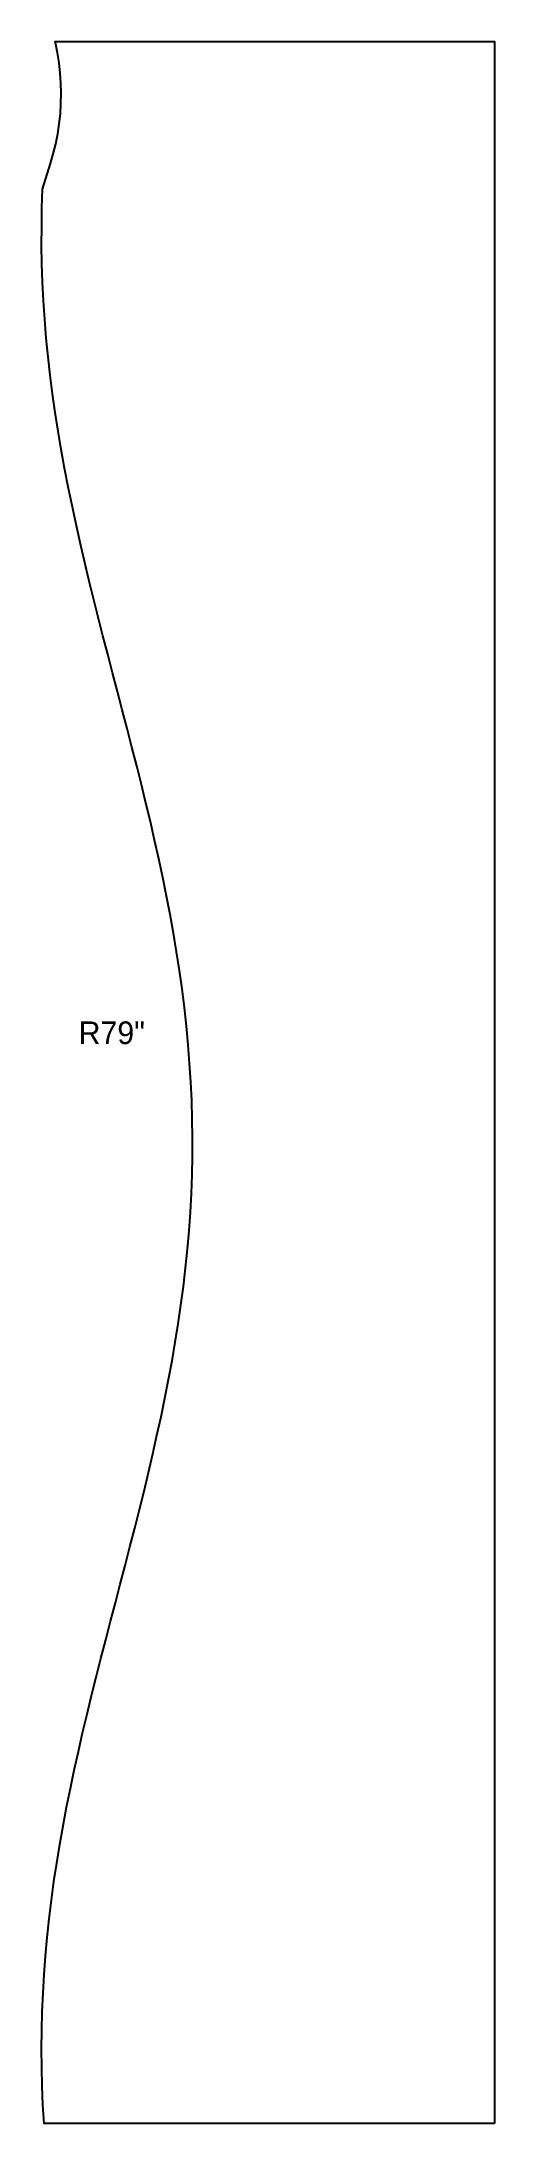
# Model space of a CAD drawing. Header units: inches. Extents: x 42 to 48, y 0 to 27.6.
import ezdxf
from ezdxf.enums import TextEntityAlignment as Align

# ---------------------------------------------------------------- set-up
doc = ezdxf.new("R2010")
doc.units = ezdxf.units.IN

msp = doc.modelspace()

# ---------------------------------------------------------------- linework, layer by layer
at = {"layer": 'OUTLINE'}
msp.add_lwpolyline([(48, 0), (42.033, 0), (42.018, 0.246), (42.008, 0.492), (42.002, 0.739), (42, 0.985), (42.002, 1.231), (42.008, 1.477), (42.019, 1.724), (42.033, 1.97), (42.052, 2.216), (42.074, 2.462), (42.101, 2.709), (42.131, 2.955), (42.164, 3.201), (42.202, 3.447), (42.242, 3.693), (42.286, 3.94), (42.332, 4.186), (42.382, 4.432), (42.433, 4.678), (42.488, 4.925), (42.544, 5.171), (42.602, 5.417), (42.662, 5.663), (42.724, 5.91), (42.786, 6.156), (42.849, 6.402), (42.913, 6.648), (42.978, 6.894), (43.042, 7.141), (43.107, 7.387), (43.17, 7.633), (43.234, 7.879), (43.296, 8.126), (43.357, 8.372), (43.416, 8.618), (43.474, 8.864), (43.529, 9.111), (43.583, 9.357), (43.634, 9.603), (43.683, 9.849), (43.728, 10.095), (43.771, 10.342), (43.81, 10.588), (43.846, 10.834), (43.879, 11.08), (43.908, 11.327), (43.933, 11.573), (43.954, 11.819), (43.972, 12.065), (43.985, 12.312), (43.994, 12.558), (43.999, 12.804), (44, 13.05), (43.997, 13.296), (43.989, 13.543), (43.978, 13.789), (43.962, 14.035), (43.942, 14.281), (43.919, 14.528), (43.892, 14.774), (43.861, 15.02), (43.826, 15.266), (43.788, 15.513), (43.747, 15.759), (43.702, 16.005), (43.655, 16.251), (43.605, 16.497), (43.552, 16.744), (43.498, 16.99), (43.441, 17.236), (43.382, 17.482), (43.322, 17.729), (43.26, 17.975), (43.197, 18.221), (43.134, 18.467), (43.069, 18.714), (43.005, 18.96), (42.941, 19.206), (42.876, 19.452), (42.813, 19.698), (42.75, 19.945), (42.688, 20.191), (42.627, 20.437), (42.568, 20.683), (42.511, 20.93), (42.456, 21.176), (42.403, 21.422), (42.353, 21.668), (42.305, 21.915), (42.26, 22.161), (42.218, 22.407), (42.18, 22.653), (42.145, 22.899), (42.113, 23.146), (42.085, 23.392), (42.061, 23.638), (42.041, 23.884), (42.025, 24.131), (42.012, 24.377), (42.004, 24.623), (42, 24.869), (42.001, 25.116), (42.005, 25.362), (42.014, 25.608), (42.116, 25.95), (42.154, 26.079), (42.187, 26.21), (42.213, 26.342), (42.234, 26.475), (42.249, 26.609), (42.257, 26.744), (42.26, 26.879), (42.256, 27.014), (42.247, 27.148), (42.231, 27.282), (42.21, 27.415), (42.182, 27.547), (42.178, 27.563), (48, 27.563)], close=True, dxfattribs=at)

# ---------------------------------------------------------------- texts
at = {"layer": 'LABELS'}
msp.add_text('R79"', height=0.3, dxfattribs=at).set_placement((42.93, 14.44), align=Align.MIDDLE_CENTER)

doc.saveas('drawing.dxf')
